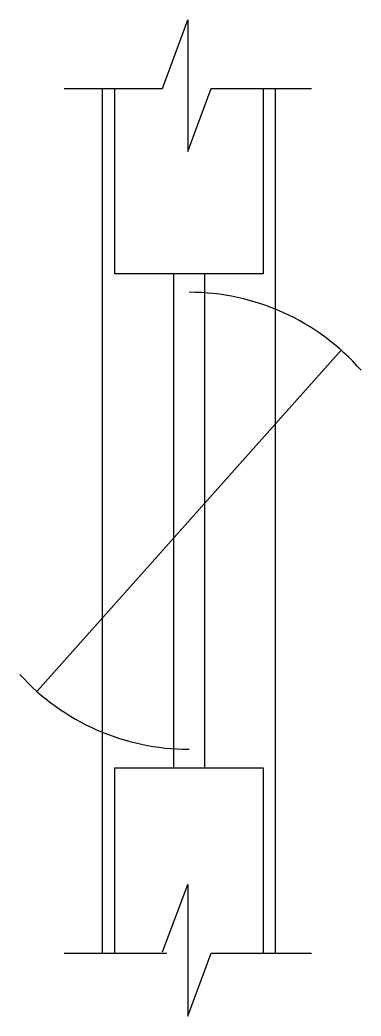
# Model space of a CAD drawing. Header units: metres. Extents: x 13692.5 to 13698, y 18617.1 to 18633.2.
import ezdxf

# ---------------------------------------------------------------- set-up
doc = ezdxf.new("R2010")
doc.units = ezdxf.units.M
for name, color, linetype in [('PUB_DIM', 90, 'Continuous'), ('PUB_TEXT', 7, 'Continuous'), ('STAIR', 2, 'Continuous')]:
    doc.layers.add(name, color=color, linetype=linetype)

msp = doc.modelspace()

# ---------------------------------------------------------------- linework, layer by layer
at = {"layer": 'PUB_DIM'}
for p, q in [((13694.77, 18632.12), (13695.18, 18633.23)), ((13695.18, 18633.23), (13695.18, 18631.1)), ((13693.18, 18632.12), (13694.77, 18632.12)), ((13693.8, 18618.12), (13693.8, 18632.12)), ((13695.18, 18631.1), (13695.56, 18632.12)), ((13695.56, 18632.12), (13697.18, 18632.12)), ((13696.6, 18618.12), (13696.6, 18632.12)), ((13694.95, 18629.12), (13694.95, 18621.12)), ((13695.45, 18629.12), (13695.45, 18621.12)), ((13694.77, 18618.14), (13695.18, 18619.23)), ((13695.18, 18619.23), (13695.18, 18617.1)), ((13693.18, 18618.12), (13694.84, 18618.12)), ((13695.18, 18617.1), (13695.56, 18618.12)), ((13695.56, 18618.12), (13697.18, 18618.12))]:
    msp.add_line(p, q, dxfattribs=at)
at = {"layer": 'PUB_TEXT'}
for points in [[(13696.4, 18632.12), (13696.4, 18629.12), (13694, 18629.12), (13694, 18632.12)], [(13694, 18618.12), (13694, 18621.12), (13696.4, 18621.12), (13696.4, 18618.12)]]:
    msp.add_lwpolyline(points, dxfattribs=at)
at = {"layer": 'STAIR'}
msp.add_line((13697.66, 18627.88), (13692.74, 18622.36), dxfattribs=at)
for start, end in [(41.18, 90), (222.3, 270)]:
    msp.add_arc((13695.2, 18625.12), 3.7, start, end, dxfattribs=at)

doc.saveas('drawing.dxf')
